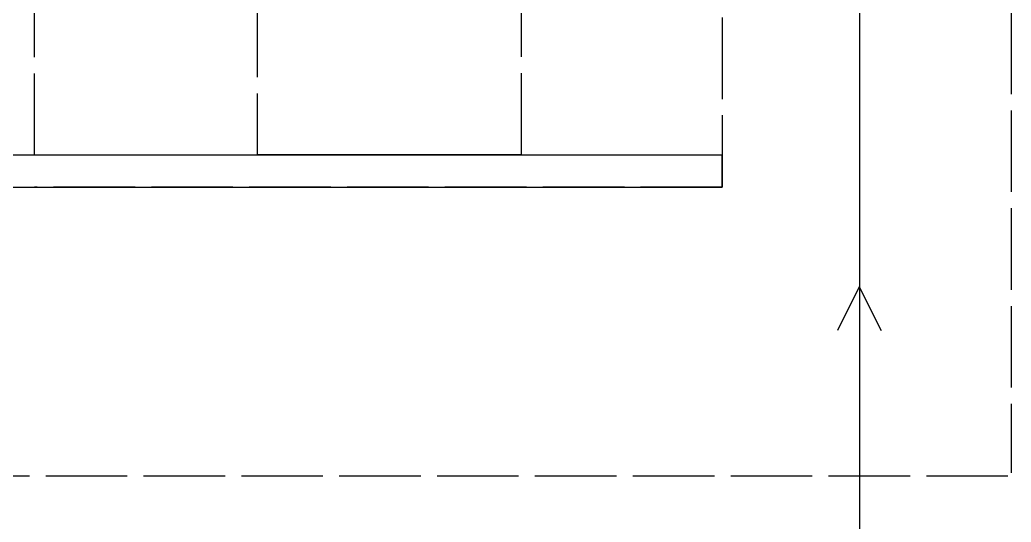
# Model space of a CAD drawing. Header units: millimetres. Extents: x -9564 to 100156, y -26854 to 24346.
# Drawn here: x 66678 to 69766, y -22852 to -21286 of the extents above; entities that cross this region are included whole.
import ezdxf

# ---------------------------------------------------------------- set-up
doc = ezdxf.new("R2010")
doc.units = ezdxf.units.MM
doc.header["$LTSCALE"] = 100
doc.linetypes.add('DASHEDX2', pattern=[3.048, 2.54, -0.508])
for name, color, linetype in [('Area circulacion', 50, 'DASHEDX2'), ('Area proceso', 90, 'DASHEDX2'), ('Flujo proceso', 4, 'Continuous')]:
    doc.layers.add(name, color=color, linetype=linetype)

msp = doc.modelspace()

# ---------------------------------------------------------------- linework, layer by layer
at = {"color": 3}
msp.add_line((67417.432, -21706.329), (68240.432, -21706.329), dxfattribs=at)
for p, q in [((68865.508, -21707.991), (64053.09, -21707.991)), ((68865.508, -21807.991), (68865.508, -21707.991)), ((64053.09, -21807.991), (68865.508, -21807.991))]:
    msp.add_line(p, q)
at = {"layer": 'Area circulacion', "color": 2}
for p, q in [((69765.508, -16387.223), (69765.508, -22697.991)), ((68865.508, -21807.991), (66723.828, -21807.991)), ((69755.508, -22707.991), (64053.09, -22707.991))]:
    msp.add_line(p, q, dxfattribs=at)
at = {"layer": 'Area circulacion'}
msp.add_line((66723.828, -21707.991), (66723.828, -18840.848), dxfattribs=at)
at = {"layer": 'Area circulacion', "color": 2, "linetype": 'DASHEDX2'}
msp.add_line((68865.508, -18840.848), (68865.508, -21807.991), dxfattribs=at)
at = {"layer": 'Area proceso', "color": 3}
for p, q in [((67417.432, -20906.329), (67417.432, -21706.329)), ((68240.432, -21706.329), (68240.432, -20906.329))]:
    msp.add_line(p, q, dxfattribs=at)
at = {"layer": 'Flujo proceso'}
for p, q in [((69294.373, -23095.54), (69294.373, -19779.8)), ((69292.486, -22118.308), (69224.124, -22255.032)), ((69292.486, -22118.308), (69360.849, -22255.032))]:
    msp.add_line(p, q, dxfattribs=at)

doc.saveas('drawing.dxf')
